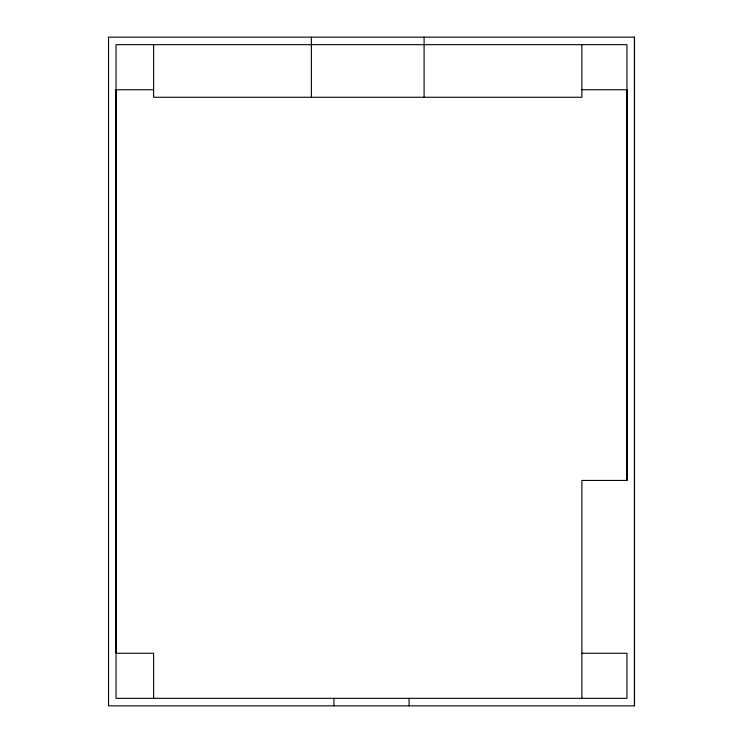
<?xml version="1.0" encoding="UTF-8"?>
<svg xmlns="http://www.w3.org/2000/svg" width="743" height="743" viewBox="0 0 743 743"><rect width="100%" height="100%" fill="white"/><g stroke="black" fill="none" stroke-linecap="round" stroke-linejoin="round"><path stroke-width="1.11" d="M153.606 44.664L153.606 97.259L581.88 97.259L581.88 44.664M581.88 698.336L581.88 480.442L626.962 480.442L626.962 89.745L581.88 89.745M634.476 705.85L634.476 37.15L108.524 37.15L108.524 705.85L634.476 705.85L634.476 37.15M153.606 89.745L116.038 89.745L116.038 653.255L153.606 653.255L153.606 698.336M581.88 653.255L626.962 653.255L626.962 698.336L116.038 698.336L116.038 44.664L626.962 44.664L626.962 480.442M424.095 37.15L424.095 97.259M409.068 698.336L409.068 705.85M333.932 698.336L333.932 705.85M311.391 37.15L311.391 97.259"/></g></svg>
